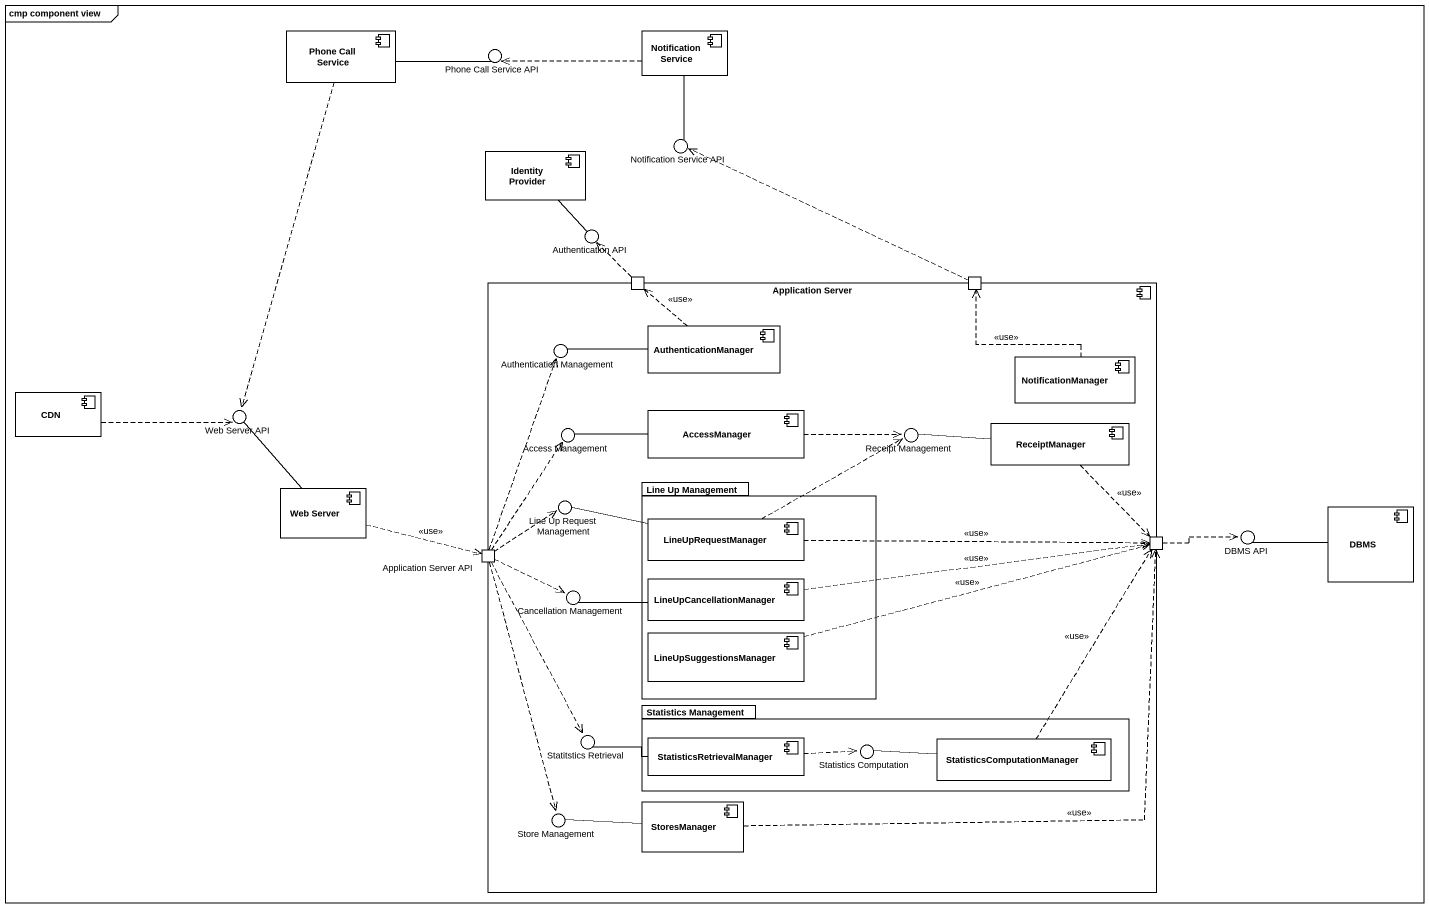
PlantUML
@startuml
mainframe cmp component view
component "Phone Call Service" as Phone_Call_Service
() "Phone Call Service API" as Phone_Call_Service_API
component "Notification Service" as Notification_Service
component "Identity Provider" as Identity_Provider
() "Notification Service API" as Notification_Service_API
() "Authentication API" as Authentication_API
component "Application Server" as Application_Server {
  port " " as port1
  port " " as port2
  component AuthenticationManager
  component NotificationManager
  component AccessManager
  component ReceiptManager
  package "Line Up Management" as Line_Up_Management {
    component LineUpRequestManager
    component LineUpCancellationManager
    component LineUpSuggestionsManager
  }
  port "Application Server API" as Application_Server_API
  port " " as port3
  package "Statistics Management" as Statistics_Management {
    component StatisticsRetrievalManager
    component StatisticsComputationManager
  }
  component StoresManager
}
() "Authentication Management" as Authentication_Management
component CDN
() "Web Server API" as Web_Server_API
() "Access Management" as Access_Management
() "Receipt Management" as Receipt_Management
component "Web Server" as Web_Server
() "Line Up Request Management" as Line_Up_Request_Management
component DBMS
() "DBMS API" as DBMS_API
() "Cancellation Management" as Cancellation_Management
() "Statitstics Retrieval" as Statitstics_Retrieval
() "Statistics Computation" as Statistics_Computation
() "Store Management" as Store_Management
Application_Server -up- Authentication_Management
Application_Server -up- Access_Management
Application_Server -up- Receipt_Management
Application_Server -left- Line_Up_Request_Management
Application_Server -left- Cancellation_Management
Application_Server -- Statitstics_Retrieval
Statistics_Management -left- Statistics_Computation
Application_Server -- Store_Management
Phone_Call_Service -right- Phone_Call_Service_API
Phone_Call_Service ..> Web_Server_API
Notification_Service .left.> Phone_Call_Service_API
Notification_Service -- Notification_Service_API
Identity_Provider -- Authentication_API
port1 .up.> Authentication_API
port2 .left.> Notification_Service_API
AuthenticationManager .up.> port1 : <<use>>
AuthenticationManager -left- Authentication_Management
NotificationManager .up.> port2 : <<use>>
CDN .right.> Web_Server_API
AccessManager -left- Access_Management
AccessManager .right.> Receipt_Management
ReceiptManager -left- Receipt_Management
ReceiptManager ..> port3 : <<use>>
Web_Server -up- Web_Server_API
Web_Server .right.> Application_Server_API : <<use>>
LineUpRequestManager .right.> Receipt_Management
LineUpRequestManager -left- Line_Up_Request_Management
LineUpRequestManager .right.> port3 : <<use>>
DBMS -left- DBMS_API
Application_Server_API .up.> Authentication_Management
Application_Server_API .up.> Access_Management
Application_Server_API .up.> Line_Up_Request_Management
Application_Server_API .right.> Cancellation_Management
Application_Server_API ..> Statitstics_Retrieval
Application_Server_API ..> Store_Management
port3 .right.> DBMS_API
LineUpCancellationManager .right.> port3 : <<use>>
LineUpCancellationManager -left- Cancellation_Management
LineUpSuggestionsManager .right.> port3 : <<use>>
StatisticsRetrievalManager -left- Statitstics_Retrieval
StatisticsRetrievalManager .right.> Statistics_Computation
StatisticsComputationManager .up.> port3 : <<use>>
StatisticsComputationManager -left- Statistics_Computation
StoresManager .up.> port3 : <<use>>
StoresManager -left- Store_Management
@enduml
